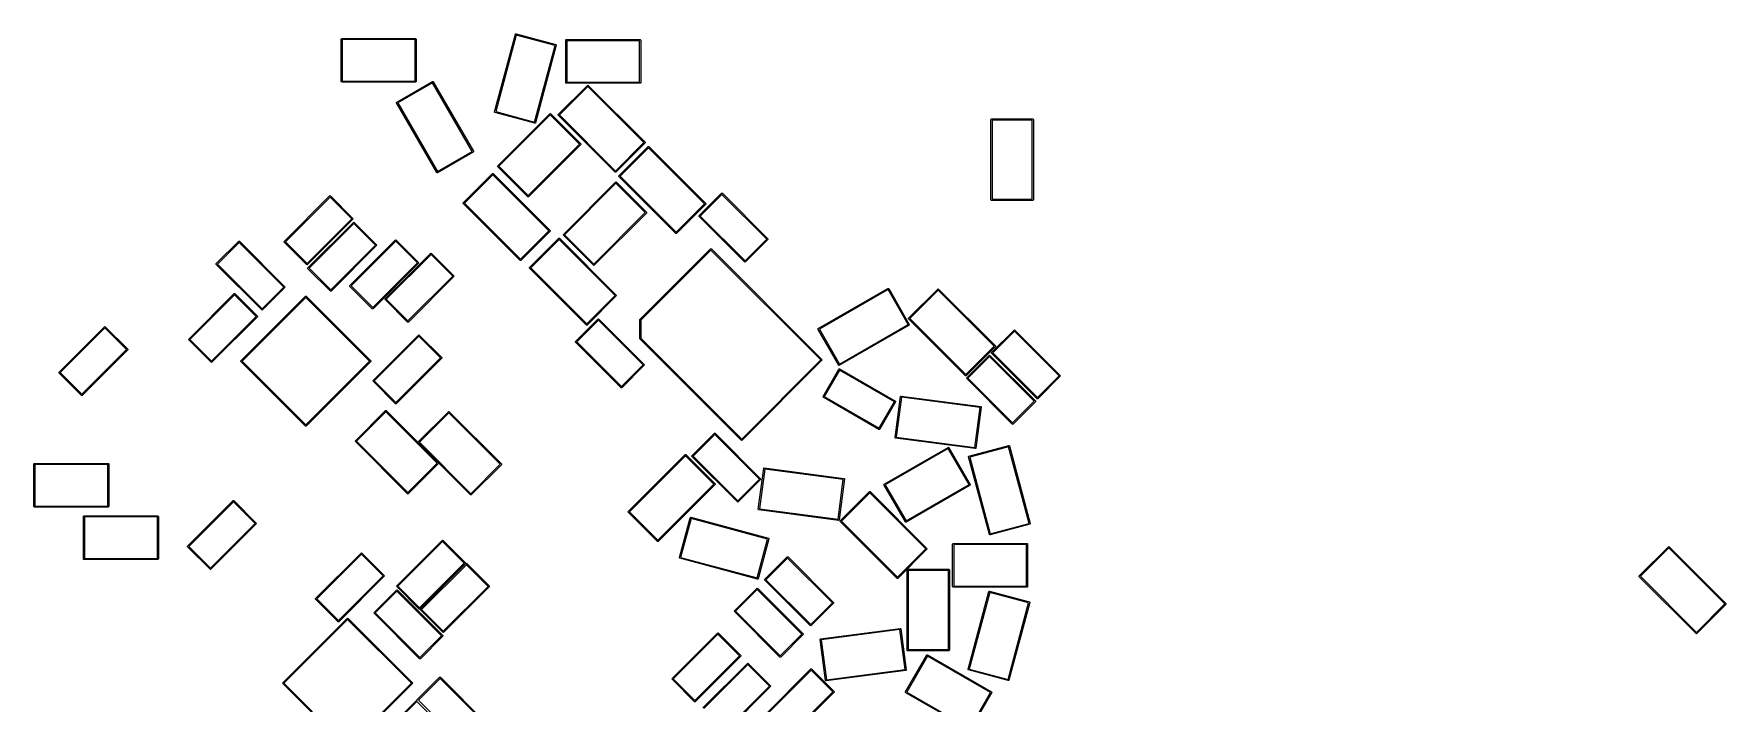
# Model space of a CAD drawing. Extents: x 4.38 to 7.63, y -5.26 to -1.83.
# Drawn here: x 4.382 to 7.449, y -3.045 to -1.832 of the extents above; entities that cross this region are included whole.
import ezdxf

# ---------------------------------------------------------------- set-up
doc = ezdxf.new("R2010")
doc.units = 0
doc.header["$MEASUREMENT"] = 0
doc.layers.add('BLACK', color=7, linetype='CONTINUOUS')

msp = doc.modelspace()

# ---------------------------------------------------------------- linework, layer by layer
at = {"layer": 'BLACK', "linetype": 'CONTINUOUS'}
for p, q in [((5.21707, -1.97342), (5.25477, -1.83271)), ((5.25642, -1.83417), (5.21923, -1.97298)), ((5.25477, -1.83271), (5.25523, -1.83211)), ((5.25523, -1.83211), (5.25598, -1.83202)), ((5.25598, -1.83202), (5.32823, -1.85138)), ((5.25598, -1.83202), (5.25598, -1.83202)), ((5.32677, -1.85302), (5.25642, -1.83417)), ((4.93909, -1.84142), (4.93937, -1.84072)), ((4.93909, -1.91858), (4.93909, -1.84142)), ((4.93937, -1.84072), (4.94007, -1.84043)), ((4.94007, -1.84043), (5.07393, -1.84043)), ((4.94106, -1.8424), (4.94106, -1.9176)), ((5.07294, -1.8424), (4.94106, -1.8424)), ((5.07294, -1.9176), (5.07294, -1.8424)), ((5.07393, -1.84043), (5.07463, -1.84072)), ((5.07463, -1.84072), (5.07491, -1.84142)), ((5.07491, -1.84142), (5.07491, -1.91858)), ((5.28958, -1.99183), (5.32677, -1.85302)), ((5.32893, -1.85258), (5.29123, -1.99329)), ((5.32823, -1.85138), (5.32823, -1.85138)), ((5.32823, -1.85138), (5.32883, -1.85184)), ((5.32883, -1.85184), (5.32893, -1.85258)), ((5.34609, -1.84342), (5.34637, -1.84272)), ((5.34609, -1.92058), (5.34609, -1.84342)), ((5.34637, -1.84272), (5.34707, -1.84243)), ((5.34707, -1.84243), (5.48093, -1.84243)), ((5.34806, -1.8444), (5.34806, -1.9196)), ((5.47994, -1.8444), (5.34806, -1.8444)), ((5.47994, -1.9196), (5.47994, -1.8444)), ((5.48093, -1.84243), (5.48163, -1.84272)), ((5.48163, -1.84272), (5.48191, -1.84342)), ((5.48191, -1.84342), (5.48191, -1.92058)), ((4.93937, -1.91928), (4.93909, -1.91858)), ((4.94007, -1.91957), (4.93937, -1.91928)), ((5.07393, -1.91957), (4.94007, -1.91957)), ((4.94106, -1.9176), (5.07294, -1.9176)), ((5.0397, -1.95577), (5.10448, -1.91837)), ((5.10461, -1.92057), (5.04154, -1.95698)), ((5.07463, -1.91928), (5.07393, -1.91957)), ((5.07491, -1.91858), (5.07463, -1.91928)), ((5.10448, -1.91837), (5.10523, -1.91827)), ((5.17646, -2.04502), (5.10461, -1.92057)), ((5.10523, -1.91827), (5.10583, -1.91873)), ((5.10583, -1.91873), (5.17866, -2.04488)), ((5.33236, -1.97825), (5.38525, -1.92536)), ((5.38595, -1.92744), (5.33444, -1.97895)), ((5.34637, -1.92128), (5.34609, -1.92058)), ((5.34707, -1.92157), (5.34637, -1.92128)), ((5.48093, -1.92157), (5.34707, -1.92157)), ((5.34806, -1.9196), (5.47994, -1.9196)), ((5.38525, -1.92536), (5.38595, -1.92507)), ((5.38595, -1.92507), (5.38664, -1.92536)), ((5.48756, -2.02905), (5.38595, -1.92744)), ((5.38664, -1.92536), (5.48964, -2.02836)), ((5.48163, -1.92128), (5.48093, -1.92157)), ((5.48191, -1.92058), (5.48163, -1.92128)), ((5.03924, -1.95637), (5.0397, -1.95577)), ((5.03934, -1.95712), (5.03924, -1.95637)), ((5.11217, -2.08327), (5.03934, -1.95712)), ((5.04154, -1.95698), (5.11339, -2.08143)), ((5.21717, -1.97416), (5.21707, -1.97342)), ((5.21777, -1.97462), (5.21717, -1.97416)), ((5.29002, -1.99398), (5.21777, -1.97462)), ((5.21923, -1.97298), (5.28958, -1.99183)), ((5.2227, -2.07135), (5.31735, -1.9767)), ((5.31804, -1.97878), (5.22478, -2.07204)), ((5.29123, -1.99329), (5.29077, -1.99389)), ((5.29123, -1.99329), (5.29123, -1.99329)), ((5.31735, -1.9767), (5.31804, -1.97641)), ((5.31804, -1.97641), (5.31874, -1.9767)), ((5.37122, -2.03196), (5.31804, -1.97878)), ((5.31874, -1.9767), (5.3733, -2.03126)), ((5.33207, -1.97895), (5.33236, -1.97825)), ((5.33236, -1.97964), (5.33207, -1.97895)), ((5.43536, -2.08264), (5.33236, -1.97964)), ((5.33444, -1.97895), (5.43605, -2.08056)), ((6.11661, -1.98717), (6.1169, -1.98647)), ((6.11661, -2.13283), (6.11661, -1.98717)), ((6.1169, -1.98647), (6.1176, -1.98618)), ((6.1176, -1.98618), (6.1924, -1.98618)), ((6.11858, -1.98815), (6.11858, -2.13185)), ((6.19142, -1.98815), (6.11858, -1.98815)), ((6.19142, -2.13185), (6.19142, -1.98815)), ((6.1924, -1.98618), (6.1931, -1.98647)), ((6.1931, -1.98647), (6.19339, -1.98717)), ((6.19339, -1.98717), (6.19339, -2.13283)), ((5.29077, -1.99389), (5.29002, -1.99398)), ((5.11339, -2.08143), (5.17646, -2.04502)), ((5.1783, -2.04623), (5.11352, -2.08363)), ((5.17858, -2.04587), (5.1783, -2.04623)), ((5.17876, -2.04563), (5.17858, -2.04587)), ((5.17866, -2.04488), (5.17876, -2.04563)), ((5.27796, -2.12522), (5.37122, -2.03196)), ((5.3733, -2.03265), (5.27865, -2.1273)), ((5.3733, -2.03126), (5.3733, -2.03126)), ((5.3733, -2.03126), (5.37359, -2.03196)), ((5.37359, -2.03196), (5.3733, -2.03265)), ((5.43605, -2.08056), (5.48756, -2.02905)), ((5.48964, -2.02975), (5.43675, -2.08264)), ((5.44236, -2.08925), (5.49525, -2.03636)), ((5.49595, -2.03844), (5.44444, -2.08995)), ((5.48964, -2.02836), (5.48993, -2.02905)), ((5.48993, -2.02905), (5.48964, -2.02975)), ((5.49525, -2.03636), (5.49595, -2.03607)), ((5.49595, -2.03607), (5.49664, -2.03636)), ((5.59756, -2.14005), (5.49595, -2.03844)), ((5.49664, -2.03636), (5.59964, -2.13936)), ((5.11277, -2.08373), (5.11217, -2.08327)), ((5.11352, -2.08363), (5.11277, -2.08373)), ((5.16036, -2.13825), (5.21325, -2.08536)), ((5.21325, -2.08536), (5.21395, -2.08507)), ((5.21395, -2.08507), (5.21464, -2.08536)), ((5.21464, -2.08536), (5.31764, -2.18836)), ((5.22241, -2.07204), (5.2227, -2.07135)), ((5.2227, -2.07274), (5.22241, -2.07204)), ((5.27726, -2.1273), (5.2227, -2.07274)), ((5.22478, -2.07204), (5.27796, -2.12522)), ((5.43605, -2.08293), (5.43536, -2.08264)), ((5.43675, -2.08264), (5.43605, -2.08293)), ((5.21395, -2.08744), (5.16244, -2.13895)), ((5.31556, -2.18905), (5.21395, -2.08744)), ((5.3417, -2.19535), (5.43635, -2.1007)), ((5.43704, -2.10278), (5.34378, -2.19604)), ((5.43635, -2.1007), (5.43704, -2.10041)), ((5.43704, -2.10041), (5.43774, -2.1007)), ((5.49022, -2.15596), (5.43704, -2.10278)), ((5.43774, -2.1007), (5.4923, -2.15526)), ((5.44207, -2.08995), (5.44236, -2.08925)), ((5.44236, -2.09064), (5.44207, -2.08995)), ((5.54536, -2.19364), (5.44236, -2.09064)), ((5.44444, -2.08995), (5.54605, -2.19156)), ((4.83578, -2.20818), (4.91818, -2.12578)), ((4.91888, -2.12787), (4.83787, -2.20888)), ((4.91818, -2.12578), (4.91888, -2.12549)), ((4.91888, -2.12549), (4.91958, -2.12578)), ((4.95813, -2.16712), (4.91888, -2.12787)), ((4.91958, -2.12578), (4.96022, -2.16642)), ((5.16007, -2.13895), (5.16036, -2.13825)), ((5.16036, -2.13964), (5.16007, -2.13895)), ((5.26336, -2.24264), (5.16036, -2.13964)), ((5.16244, -2.13895), (5.26405, -2.24056)), ((5.27746, -2.12739), (5.27726, -2.1273)), ((5.27726, -2.1273), (5.27726, -2.1273)), ((5.27796, -2.12759), (5.27746, -2.12739)), ((5.27865, -2.1273), (5.27796, -2.12759)), ((5.54605, -2.19156), (5.59756, -2.14005)), ((5.59964, -2.14075), (5.54675, -2.19364)), ((5.58778, -2.16142), (5.62842, -2.12078)), ((5.62912, -2.12287), (5.58987, -2.16212)), ((5.59964, -2.13936), (5.59993, -2.14005)), ((5.59993, -2.14005), (5.59964, -2.14075)), ((5.62842, -2.12078), (5.62912, -2.12049)), ((5.62912, -2.12049), (5.62982, -2.12078)), ((5.71013, -2.20388), (5.62912, -2.12287)), ((5.62982, -2.12078), (5.71222, -2.20318)), ((6.1169, -2.13353), (6.11661, -2.13283)), ((6.1176, -2.13382), (6.1169, -2.13353)), ((6.1924, -2.13382), (6.1176, -2.13382)), ((6.11858, -2.13185), (6.19142, -2.13185)), ((6.1931, -2.13353), (6.1924, -2.13382)), ((6.19339, -2.13283), (6.1931, -2.13353)), ((4.87712, -2.24813), (4.95813, -2.16712)), ((4.96022, -2.16782), (4.87782, -2.25022)), ((4.87878, -2.25618), (4.96118, -2.17378)), ((4.96188, -2.17587), (4.88087, -2.25688)), ((4.96022, -2.16642), (4.96051, -2.16712)), ((4.96051, -2.16712), (4.96022, -2.16782)), ((4.96118, -2.17378), (4.96188, -2.17349)), ((4.96188, -2.17349), (4.96258, -2.17378)), ((5.00113, -2.21512), (4.96188, -2.17587)), ((4.96258, -2.17378), (5.00322, -2.21442)), ((5.39696, -2.24922), (5.49022, -2.15596)), ((5.4923, -2.15665), (5.39765, -2.2513)), ((5.4923, -2.15526), (5.4923, -2.15526)), ((5.4923, -2.15526), (5.49259, -2.15596)), ((5.49259, -2.15596), (5.4923, -2.15665)), ((5.58749, -2.16212), (5.58778, -2.16142)), ((5.58778, -2.16282), (5.58749, -2.16212)), ((5.67018, -2.24522), (5.58778, -2.16282)), ((5.58987, -2.16212), (5.67088, -2.24313)), ((4.71278, -2.24842), (4.75342, -2.20778)), ((4.75342, -2.20778), (4.75412, -2.20749)), ((4.75412, -2.20749), (4.75482, -2.20778)), ((4.75482, -2.20778), (4.83722, -2.29018)), ((4.95478, -2.28818), (5.03718, -2.20578)), ((5.03788, -2.20787), (4.95687, -2.28888)), ((5.03718, -2.20578), (5.03788, -2.20549)), ((5.03788, -2.20549), (5.03858, -2.20578)), ((5.07713, -2.24712), (5.03788, -2.20787)), ((5.03858, -2.20578), (5.07922, -2.24642)), ((5.26405, -2.24056), (5.31556, -2.18905)), ((5.31764, -2.18975), (5.26475, -2.24264)), ((5.28036, -2.25525), (5.33325, -2.20236)), ((5.33395, -2.20444), (5.28244, -2.25595)), ((5.31764, -2.18836), (5.31793, -2.18905)), ((5.31793, -2.18905), (5.31764, -2.18975)), ((5.33325, -2.20236), (5.33395, -2.20207)), ((5.33395, -2.20207), (5.33464, -2.20236)), ((5.43556, -2.30605), (5.33395, -2.20444)), ((5.33464, -2.20236), (5.43764, -2.30536)), ((5.34141, -2.19604), (5.3417, -2.19535)), ((5.3417, -2.19674), (5.34141, -2.19604)), ((5.39626, -2.2513), (5.3417, -2.19674)), ((5.34378, -2.19604), (5.39696, -2.24922)), ((5.54605, -2.19393), (5.54536, -2.19364)), ((5.54675, -2.19364), (5.54605, -2.19393)), ((5.67088, -2.24313), (5.71013, -2.20388)), ((5.71222, -2.20458), (5.67158, -2.24522)), ((5.71222, -2.20318), (5.71251, -2.20388)), ((5.71251, -2.20388), (5.71222, -2.20458)), ((4.75412, -2.20987), (4.71487, -2.24912)), ((4.83513, -2.29088), (4.75412, -2.20987)), ((4.83549, -2.20888), (4.83578, -2.20818)), ((4.83578, -2.20958), (4.83549, -2.20888)), ((4.87642, -2.25022), (4.83578, -2.20958)), ((4.83787, -2.20888), (4.87712, -2.24813)), ((4.92012, -2.29613), (5.00113, -2.21512)), ((5.00322, -2.21582), (4.92082, -2.29822)), ((5.00322, -2.21442), (5.00351, -2.21512)), ((5.00351, -2.21512), (5.00322, -2.21582)), ((5.01878, -2.31218), (5.10118, -2.22978)), ((5.10188, -2.23187), (5.02087, -2.31288)), ((5.10118, -2.22978), (5.10188, -2.22949)), ((5.10188, -2.22949), (5.10258, -2.22978)), ((5.14113, -2.27112), (5.10188, -2.23187)), ((5.10258, -2.22978), (5.14322, -2.27042)), ((5.48041, -2.34976), (5.60847, -2.2217)), ((5.60916, -2.22379), (5.48209, -2.35087)), ((5.60847, -2.2217), (5.60867, -2.22162)), ((5.60847, -2.2217), (5.60847, -2.2217)), ((5.60867, -2.22162), (5.60916, -2.22141)), ((5.60916, -2.22141), (5.60986, -2.2217)), ((5.80821, -2.42284), (5.60916, -2.22379)), ((5.60986, -2.2217), (5.8103, -2.42214)), ((4.71249, -2.24912), (4.71278, -2.24842)), ((4.71278, -2.24982), (4.71249, -2.24912)), ((4.79518, -2.33222), (4.71278, -2.24982)), ((4.71487, -2.24912), (4.79588, -2.33013)), ((4.87712, -2.25051), (4.87642, -2.25022)), ((4.87782, -2.25022), (4.87712, -2.25051)), ((4.87849, -2.25688), (4.87878, -2.25618)), ((4.87878, -2.25758), (4.87849, -2.25688)), ((4.91942, -2.29822), (4.87878, -2.25758)), ((4.88087, -2.25688), (4.92012, -2.29613)), ((4.99612, -2.32813), (5.07713, -2.24712)), ((5.07922, -2.24782), (4.99682, -2.33022)), ((5.07922, -2.24642), (5.07951, -2.24712)), ((5.07951, -2.24712), (5.07922, -2.24782)), ((5.26405, -2.24293), (5.26336, -2.24264)), ((5.26475, -2.24264), (5.26405, -2.24293)), ((5.28007, -2.25595), (5.28036, -2.25525)), ((5.28036, -2.25664), (5.28007, -2.25595)), ((5.38336, -2.35964), (5.28036, -2.25664)), ((5.28244, -2.25595), (5.38405, -2.35756)), ((5.39646, -2.25139), (5.39626, -2.2513)), ((5.39626, -2.2513), (5.39626, -2.2513)), ((5.39696, -2.25159), (5.39646, -2.25139)), ((5.39765, -2.2513), (5.39696, -2.25159)), ((5.67088, -2.24551), (5.67018, -2.24522)), ((5.67158, -2.24522), (5.67088, -2.24551)), ((4.79588, -2.33013), (4.83513, -2.29088)), ((4.83722, -2.29158), (4.79658, -2.33222)), ((4.83722, -2.29018), (4.83751, -2.29088)), ((4.83751, -2.29088), (4.83722, -2.29158)), ((4.92012, -2.29851), (4.91942, -2.29822)), ((4.92082, -2.29822), (4.92012, -2.29851)), ((4.95449, -2.28888), (4.95478, -2.28818)), ((4.95478, -2.28958), (4.95449, -2.28888)), ((4.99542, -2.33022), (4.95478, -2.28958)), ((4.95687, -2.28888), (4.99612, -2.32813)), ((5.06012, -2.35213), (5.14113, -2.27112)), ((5.14322, -2.27182), (5.06082, -2.35422)), ((5.14322, -2.27042), (5.14351, -2.27112)), ((5.14351, -2.27112), (5.14322, -2.27182)), ((5.80373, -2.36617), (5.92988, -2.29334)), ((5.93002, -2.29554), (5.80557, -2.36739)), ((5.92988, -2.29334), (5.93063, -2.29324)), ((5.96643, -2.35861), (5.93002, -2.29554)), ((5.93063, -2.29324), (5.93123, -2.2937)), ((5.93123, -2.2937), (5.96863, -2.35848)), ((5.96736, -2.34725), (6.02025, -2.29436)), ((6.02095, -2.29644), (5.96944, -2.34795)), ((6.02025, -2.29436), (6.02095, -2.29407)), ((6.02095, -2.29407), (6.02164, -2.29436)), ((6.12256, -2.39805), (6.02095, -2.29644)), ((6.02164, -2.29436), (6.12464, -2.39736)), ((4.66278, -2.38518), (4.74518, -2.30278)), ((4.74588, -2.30487), (4.66487, -2.38588)), ((4.74518, -2.30278), (4.74588, -2.30249)), ((4.74588, -2.30249), (4.74658, -2.30278)), ((4.78513, -2.34412), (4.74588, -2.30487)), ((4.74658, -2.30278), (4.78722, -2.34342)), ((4.75738, -2.4243), (4.8743, -2.30738)), ((4.875, -2.30947), (4.75947, -2.425)), ((4.8743, -2.30738), (4.875, -2.30709)), ((4.8743, -2.30738), (4.8743, -2.30738)), ((4.875, -2.30709), (4.8757, -2.30738)), ((4.99053, -2.425), (4.875, -2.30947)), ((4.8757, -2.30738), (4.99262, -2.4243)), ((4.99612, -2.33051), (4.99542, -2.33022)), ((4.99682, -2.33022), (4.99612, -2.33051)), ((5.01849, -2.31288), (5.01878, -2.31218)), ((5.01878, -2.31358), (5.01849, -2.31288)), ((5.05942, -2.35422), (5.01878, -2.31358)), ((5.02087, -2.31288), (5.06012, -2.35213)), ((5.38405, -2.35756), (5.43556, -2.30605)), ((5.43764, -2.30675), (5.38475, -2.35964)), ((5.43764, -2.30536), (5.43793, -2.30605)), ((5.43793, -2.30605), (5.43764, -2.30675)), ((4.70412, -2.42513), (4.78513, -2.34412)), ((4.78722, -2.34482), (4.70482, -2.42722)), ((4.78722, -2.34342), (4.78751, -2.34412)), ((4.78751, -2.34412), (4.78722, -2.34482)), ((4.79588, -2.33251), (4.79518, -2.33222)), ((4.79658, -2.33222), (4.79588, -2.33251)), ((5.06012, -2.35451), (5.05942, -2.35422)), ((5.06082, -2.35422), (5.06012, -2.35451)), ((5.36378, -2.38942), (5.40442, -2.34878)), ((5.40512, -2.35087), (5.36587, -2.39012)), ((5.38405, -2.35993), (5.38336, -2.35964)), ((5.38475, -2.35964), (5.38405, -2.35993)), ((5.40442, -2.34878), (5.40512, -2.34849)), ((5.40512, -2.34849), (5.40582, -2.34878)), ((5.48613, -2.43188), (5.40512, -2.35087)), ((5.40582, -2.34878), (5.48822, -2.43118)), ((5.48012, -2.35046), (5.48041, -2.34976)), ((5.48012, -2.38386), (5.48012, -2.35046)), ((5.48209, -2.35087), (5.48209, -2.38346)), ((5.84198, -2.43046), (5.96643, -2.35861)), ((5.96827, -2.35983), (5.84212, -2.43266)), ((5.96707, -2.34795), (5.96736, -2.34725)), ((5.96736, -2.34864), (5.96707, -2.34795)), ((6.07036, -2.45164), (5.96736, -2.34864)), ((5.96873, -2.35923), (5.96827, -2.35983)), ((5.96863, -2.35848), (5.96873, -2.35923)), ((5.96944, -2.34795), (6.07105, -2.44956)), ((4.42778, -2.44518), (4.51018, -2.36278)), ((4.51088, -2.36487), (4.42987, -2.44588)), ((4.51018, -2.36278), (4.51088, -2.36249)), ((4.51088, -2.36249), (4.51158, -2.36278)), ((4.55013, -2.40412), (4.51088, -2.36487)), ((4.51158, -2.36278), (4.55222, -2.40342)), ((4.66249, -2.38588), (4.66278, -2.38518)), ((4.66278, -2.38658), (4.66249, -2.38588)), ((4.70342, -2.42722), (4.66278, -2.38658)), ((4.66487, -2.38588), (4.70412, -2.42513)), ((4.99678, -2.46018), (5.07918, -2.37778)), ((5.07988, -2.37987), (4.99887, -2.46088)), ((5.07918, -2.37778), (5.07988, -2.37749)), ((5.07988, -2.37749), (5.08058, -2.37778)), ((5.11913, -2.41912), (5.07988, -2.37987)), ((5.08058, -2.37778), (5.12122, -2.41842)), ((5.36349, -2.39012), (5.36378, -2.38942)), ((5.36378, -2.39082), (5.36349, -2.39012)), ((5.44618, -2.47322), (5.36378, -2.39082)), ((5.36587, -2.39012), (5.44688, -2.47113)), ((5.48041, -2.38456), (5.48012, -2.38386)), ((5.66414, -2.5683), (5.48041, -2.38456)), ((5.48209, -2.38346), (5.66484, -2.56621)), ((5.80327, -2.36677), (5.80373, -2.36617)), ((5.80337, -2.36752), (5.80327, -2.36677)), ((5.84077, -2.4323), (5.80337, -2.36752)), ((5.80557, -2.36739), (5.84198, -2.43046)), ((6.11778, -2.40942), (6.15842, -2.36878)), ((6.15912, -2.37087), (6.11987, -2.41012)), ((6.15842, -2.36878), (6.15912, -2.36849)), ((6.15912, -2.36849), (6.15982, -2.36878)), ((6.24013, -2.45188), (6.15912, -2.37087)), ((6.15982, -2.36878), (6.24222, -2.45118)), ((4.46912, -2.48513), (4.55013, -2.40412)), ((4.55222, -2.40482), (4.46982, -2.48722)), ((4.55222, -2.40342), (4.55251, -2.40412)), ((4.55251, -2.40412), (4.55222, -2.40482)), ((5.03812, -2.50013), (5.11913, -2.41912)), ((5.12122, -2.41982), (5.03882, -2.50222)), ((5.12122, -2.41842), (5.12151, -2.41912)), ((5.12151, -2.41912), (5.12122, -2.41982)), ((5.8103, -2.42214), (5.8103, -2.42214)), ((5.8103, -2.42214), (5.81059, -2.42284)), ((6.07105, -2.44956), (6.12256, -2.39805)), ((6.12464, -2.39875), (6.07175, -2.45164)), ((6.07278, -2.45542), (6.11342, -2.41478)), ((6.11412, -2.41687), (6.07487, -2.45612)), ((6.11342, -2.41478), (6.11412, -2.41449)), ((6.11412, -2.41449), (6.11482, -2.41478)), ((6.19513, -2.49788), (6.11412, -2.41687)), ((6.11482, -2.41478), (6.19722, -2.49718)), ((6.11749, -2.41012), (6.11778, -2.40942)), ((6.11778, -2.41082), (6.11749, -2.41012)), ((6.20018, -2.49322), (6.11778, -2.41082)), ((6.11987, -2.41012), (6.20088, -2.49113)), ((6.12464, -2.39736), (6.12493, -2.39805)), ((6.12493, -2.39805), (6.12464, -2.39875)), ((4.42749, -2.44588), (4.42778, -2.44518)), ((4.42778, -2.44658), (4.42749, -2.44588)), ((4.46842, -2.48722), (4.42778, -2.44658)), ((4.42987, -2.44588), (4.46912, -2.48513)), ((4.70412, -2.42751), (4.70342, -2.42722)), ((4.70482, -2.42722), (4.70412, -2.42751)), ((4.75709, -2.425), (4.75738, -2.4243)), ((4.75738, -2.4257), (4.75709, -2.425)), ((4.8743, -2.54262), (4.75738, -2.4257)), ((4.75947, -2.425), (4.875, -2.54053)), ((4.875, -2.54053), (4.99053, -2.425)), ((4.99262, -2.4257), (4.8757, -2.54262)), ((4.99262, -2.4243), (4.99262, -2.4243)), ((4.99262, -2.4243), (4.99262, -2.4243)), ((4.99262, -2.4243), (4.99291, -2.425)), ((4.99291, -2.425), (4.99262, -2.4257)), ((5.44688, -2.47113), (5.48613, -2.43188)), ((5.48822, -2.43258), (5.44758, -2.47322)), ((5.48822, -2.43118), (5.48851, -2.43188)), ((5.48833, -2.4323), (5.48822, -2.43258)), ((5.48851, -2.43188), (5.48833, -2.4323)), ((5.66484, -2.56621), (5.80821, -2.42284)), ((5.8103, -2.42353), (5.66553, -2.5683)), ((5.81059, -2.42284), (5.8103, -2.42353)), ((5.81232, -2.48926), (5.84106, -2.43948)), ((5.84227, -2.44132), (5.81451, -2.4894)), ((5.84137, -2.43276), (5.84077, -2.4323)), ((5.84106, -2.43948), (5.84165, -2.43903)), ((5.84212, -2.43266), (5.84137, -2.43276)), ((5.84137, -2.43276), (5.84137, -2.43276)), ((5.84165, -2.43903), (5.84165, -2.43903)), ((5.84165, -2.43903), (5.8424, -2.43912)), ((5.94149, -2.4986), (5.84227, -2.44132)), ((5.8424, -2.43912), (5.94332, -2.49739)), ((6.07105, -2.45193), (6.07036, -2.45164)), ((6.07175, -2.45164), (6.07105, -2.45193)), ((6.20088, -2.49113), (6.24013, -2.45188)), ((6.24222, -2.45258), (6.20158, -2.49322)), ((6.24222, -2.45118), (6.24251, -2.45188)), ((6.24249, -2.45193), (6.24222, -2.45258)), ((6.24251, -2.45188), (6.24249, -2.45193)), ((4.99649, -2.46088), (4.99678, -2.46018)), ((4.99678, -2.46158), (4.99649, -2.46088)), ((5.03742, -2.50222), (4.99678, -2.46158)), ((4.99887, -2.46088), (5.03812, -2.50013)), ((5.44688, -2.47351), (5.44618, -2.47322)), ((5.44758, -2.47322), (5.44688, -2.47351)), ((6.07249, -2.45612), (6.07278, -2.45542)), ((6.07278, -2.45682), (6.07249, -2.45612)), ((6.15518, -2.53922), (6.07278, -2.45682)), ((6.07487, -2.45612), (6.15588, -2.53713)), ((4.46912, -2.48751), (4.46842, -2.48722)), ((4.46982, -2.48722), (4.46912, -2.48751)), ((4.9647, -2.56926), (5.01926, -2.5147)), ((5.01926, -2.5147), (5.01946, -2.51461)), ((5.01926, -2.5147), (5.01926, -2.5147)), ((5.01946, -2.51461), (5.01996, -2.51441)), ((5.01996, -2.51441), (5.02065, -2.5147)), ((5.02065, -2.5147), (5.1153, -2.60935)), ((5.03812, -2.50251), (5.03742, -2.50222)), ((5.03882, -2.50222), (5.03812, -2.50251)), ((5.81222, -2.49001), (5.81232, -2.48926)), ((5.81268, -2.49061), (5.81222, -2.49001)), ((5.9136, -2.54888), (5.81268, -2.49061)), ((5.81451, -2.4894), (5.91373, -2.54668)), ((5.91373, -2.54668), (5.94149, -2.4986)), ((5.94368, -2.49874), (5.91494, -2.54852)), ((5.94293, -2.56345), (5.95269, -2.48928)), ((5.94332, -2.49739), (5.94332, -2.49739)), ((5.94332, -2.49739), (5.94378, -2.49799)), ((5.94378, -2.49799), (5.94368, -2.49874)), ((5.95452, -2.49052), (5.94501, -2.56273)), ((5.95269, -2.48928), (5.95307, -2.48863)), ((5.95307, -2.48863), (5.9538, -2.48844)), ((5.9538, -2.48844), (6.09822, -2.50745)), ((6.09699, -2.50927), (5.95452, -2.49052)), ((6.08748, -2.58148), (6.09699, -2.50927)), ((6.09907, -2.50855), (6.08931, -2.58272)), ((6.09822, -2.50745), (6.09887, -2.50783)), ((6.09887, -2.50783), (6.09907, -2.50855)), ((6.15588, -2.53713), (6.19513, -2.49788)), ((6.19722, -2.49858), (6.15658, -2.53922)), ((6.19722, -2.49718), (6.19751, -2.49788)), ((6.19751, -2.49788), (6.19722, -2.49858)), ((6.20088, -2.49351), (6.20018, -2.49322)), ((6.20158, -2.49322), (6.20088, -2.49351)), ((4.875, -2.54291), (4.8743, -2.54262)), ((4.8743, -2.54262), (4.8743, -2.54262)), ((4.8757, -2.54262), (4.875, -2.54291)), ((5.01996, -2.51678), (4.96678, -2.56996)), ((5.11322, -2.61004), (5.01996, -2.51678)), ((5.0787, -2.57126), (5.13326, -2.5167)), ((5.13396, -2.51878), (5.08078, -2.57196)), ((5.13326, -2.5167), (5.13346, -2.51661)), ((5.13326, -2.5167), (5.13326, -2.5167)), ((5.13346, -2.51661), (5.13396, -2.51641)), ((5.13396, -2.51641), (5.13465, -2.5167)), ((5.22722, -2.61204), (5.13396, -2.51878)), ((5.13465, -2.5167), (5.2293, -2.61135)), ((6.15588, -2.53951), (6.15518, -2.53922)), ((6.15658, -2.53922), (6.15588, -2.53951)), ((4.96441, -2.56996), (4.9647, -2.56926)), ((4.9647, -2.57065), (4.96441, -2.56996)), ((5.05935, -2.6653), (4.9647, -2.57065)), ((4.96678, -2.56996), (5.06004, -2.66322)), ((5.07841, -2.57196), (5.0787, -2.57126)), ((5.0787, -2.57265), (5.07841, -2.57196)), ((5.17335, -2.6673), (5.0787, -2.57265)), ((5.08078, -2.57196), (5.17404, -2.66522)), ((5.57478, -2.59642), (5.61542, -2.55578)), ((5.61612, -2.55787), (5.57687, -2.59712)), ((5.61542, -2.55578), (5.61612, -2.55549)), ((5.61612, -2.55549), (5.61682, -2.55578)), ((5.69713, -2.63888), (5.61612, -2.55787)), ((5.61682, -2.55578), (5.69922, -2.63818)), ((5.66484, -2.56859), (5.66414, -2.5683)), ((5.66414, -2.5683), (5.66414, -2.5683)), ((5.66553, -2.5683), (5.66484, -2.56859)), ((5.91435, -2.54897), (5.9136, -2.54888)), ((5.91494, -2.54852), (5.91435, -2.54897)), ((5.94313, -2.56417), (5.94293, -2.56345)), ((5.94378, -2.56455), (5.94313, -2.56417)), ((6.0882, -2.58356), (5.94378, -2.56455)), ((5.94501, -2.56273), (6.08748, -2.58148)), ((5.45936, -2.69736), (5.56236, -2.59436)), ((5.56305, -2.59644), (5.46144, -2.69805)), ((5.56236, -2.59436), (5.56305, -2.59407)), ((5.56305, -2.59407), (5.56375, -2.59436)), ((5.61456, -2.64795), (5.56305, -2.59644)), ((5.56375, -2.59436), (5.61664, -2.64725)), ((5.57449, -2.59712), (5.57478, -2.59642)), ((5.57478, -2.59782), (5.57449, -2.59712)), ((5.65718, -2.68022), (5.57478, -2.59782)), ((5.57687, -2.59712), (5.65788, -2.67813)), ((5.92325, -2.6482), (6.03918, -2.58127)), ((6.03931, -2.58347), (5.92509, -2.64941)), ((6.03918, -2.58127), (6.03993, -2.58117)), ((6.07691, -2.64859), (6.03931, -2.58347)), ((6.03993, -2.58117), (6.04052, -2.58163)), ((6.04052, -2.58163), (6.07911, -2.64846)), ((6.07607, -2.59858), (6.07617, -2.59784)), ((6.11377, -2.73929), (6.07607, -2.59858)), ((6.07617, -2.59784), (6.07677, -2.59738)), ((6.07677, -2.59738), (6.14902, -2.57802)), ((6.14858, -2.58017), (6.07823, -2.59902)), ((6.07823, -2.59902), (6.11542, -2.73783)), ((6.08893, -2.58337), (6.0882, -2.58356)), ((6.08931, -2.58272), (6.08893, -2.58337)), ((6.18577, -2.71898), (6.14858, -2.58017)), ((6.14902, -2.57802), (6.14977, -2.57811)), ((6.14977, -2.57811), (6.15023, -2.57871)), ((6.15023, -2.57871), (6.15023, -2.57871)), ((6.15023, -2.57871), (6.18793, -2.71942)), ((4.38209, -2.61142), (4.38237, -2.61072)), ((4.38209, -2.68858), (4.38209, -2.61142)), ((4.38237, -2.61072), (4.38307, -2.61043)), ((4.38307, -2.61043), (4.51693, -2.61043)), ((4.38406, -2.6124), (4.38406, -2.6876)), ((4.51594, -2.6124), (4.38406, -2.6124)), ((4.51594, -2.6876), (4.51594, -2.6124)), ((4.51693, -2.61043), (4.51763, -2.61072)), ((4.51763, -2.61072), (4.51791, -2.61142)), ((4.51791, -2.61142), (4.51791, -2.68858)), ((5.06004, -2.66322), (5.11322, -2.61004)), ((5.1153, -2.61074), (5.06074, -2.6653)), ((5.1153, -2.60935), (5.11559, -2.61004)), ((5.11559, -2.61004), (5.1153, -2.61074)), ((5.1153, -2.61074), (5.1153, -2.61074)), ((5.17404, -2.66522), (5.22722, -2.61204)), ((5.2293, -2.61274), (5.17474, -2.6673)), ((5.2293, -2.61135), (5.22959, -2.61204)), ((5.22959, -2.61204), (5.2293, -2.61274)), ((5.2293, -2.61274), (5.2293, -2.61274)), ((5.69493, -2.69345), (5.70469, -2.61928)), ((5.70652, -2.62052), (5.69701, -2.69273)), ((5.70469, -2.61928), (5.70507, -2.61863)), ((5.70507, -2.61863), (5.7058, -2.61844)), ((5.7058, -2.61844), (5.85022, -2.63745)), ((5.84899, -2.63927), (5.70652, -2.62052)), ((5.85022, -2.63745), (5.85087, -2.63783)), ((5.06004, -2.66559), (5.05935, -2.6653)), ((5.06074, -2.6653), (5.06004, -2.66559)), ((5.17404, -2.66759), (5.17335, -2.6673)), ((5.17474, -2.6673), (5.17404, -2.66759)), ((5.51295, -2.74956), (5.61456, -2.64795)), ((5.61664, -2.64864), (5.51364, -2.75164)), ((5.61664, -2.64725), (5.61693, -2.64795)), ((5.61693, -2.64795), (5.61664, -2.64864)), ((5.65788, -2.67813), (5.69713, -2.63888)), ((5.69922, -2.63958), (5.65858, -2.68022)), ((5.69922, -2.63818), (5.69951, -2.63888)), ((5.69929, -2.6394), (5.69922, -2.63958)), ((5.69951, -2.63888), (5.69929, -2.6394)), ((5.83948, -2.71148), (5.84899, -2.63927)), ((5.85107, -2.63855), (5.84131, -2.71272)), ((5.84336, -2.71425), (5.89625, -2.66136)), ((5.89695, -2.66344), (5.84544, -2.71495)), ((5.85087, -2.63783), (5.85107, -2.63855)), ((5.89625, -2.66136), (5.89695, -2.66107)), ((5.89695, -2.66107), (5.89764, -2.66136)), ((5.99856, -2.76505), (5.89695, -2.66344)), ((5.89764, -2.66136), (6.00064, -2.76436)), ((5.9228, -2.6488), (5.92325, -2.6482)), ((5.92289, -2.64954), (5.9228, -2.6488)), ((5.96148, -2.71637), (5.92289, -2.64954)), ((5.92509, -2.64941), (5.96269, -2.71453)), ((5.96269, -2.71453), (6.07691, -2.64859)), ((6.07875, -2.6498), (5.96282, -2.71673)), ((6.0792, -2.6492), (6.07875, -2.6498)), ((6.07911, -2.64846), (6.0792, -2.6492)), ((4.38237, -2.68928), (4.38209, -2.68858)), ((4.38307, -2.68957), (4.38237, -2.68928)), ((4.51693, -2.68957), (4.38307, -2.68957)), ((4.38406, -2.6876), (4.51594, -2.6876)), ((4.51763, -2.68928), (4.51693, -2.68957)), ((4.51791, -2.68858), (4.51763, -2.68928)), ((4.66078, -2.76018), (4.74318, -2.67778)), ((4.74388, -2.67987), (4.66287, -2.76088)), ((4.74318, -2.67778), (4.74388, -2.67749)), ((4.74388, -2.67749), (4.74458, -2.67778)), ((4.78313, -2.71912), (4.74388, -2.67987)), ((4.74458, -2.67778), (4.78522, -2.71842)), ((5.45907, -2.69805), (5.45936, -2.69736)), ((5.45936, -2.69875), (5.45907, -2.69805)), ((5.51225, -2.75164), (5.45936, -2.69875)), ((5.46144, -2.69805), (5.51295, -2.74956)), ((5.65788, -2.68051), (5.65718, -2.68022)), ((5.65858, -2.68022), (5.65788, -2.68051)), ((5.69513, -2.69417), (5.69493, -2.69345)), ((5.69578, -2.69455), (5.69513, -2.69417)), ((5.8402, -2.71356), (5.69578, -2.69455)), ((5.69701, -2.69273), (5.83948, -2.71148)), ((4.47209, -2.70642), (4.47237, -2.70572)), ((4.47209, -2.78358), (4.47209, -2.70642)), ((4.47237, -2.70572), (4.47307, -2.70543)), ((4.47307, -2.70543), (4.60693, -2.70543)), ((4.47406, -2.7074), (4.47406, -2.7826)), ((4.60594, -2.7074), (4.47406, -2.7074)), ((4.60594, -2.7826), (4.60594, -2.7074)), ((4.60693, -2.70543), (4.60763, -2.70572)), ((4.60763, -2.70572), (4.60791, -2.70642)), ((4.60791, -2.70642), (4.60791, -2.78358)), ((4.70212, -2.80013), (4.78313, -2.71912)), ((4.78522, -2.71982), (4.70282, -2.80222)), ((4.78522, -2.71842), (4.78551, -2.71912)), ((4.78551, -2.71912), (4.78522, -2.71982)), ((5.55202, -2.78102), (5.57138, -2.70877)), ((5.57302, -2.71023), (5.55417, -2.78058)), ((5.57138, -2.70877), (5.57184, -2.70817)), ((5.57184, -2.70817), (5.57258, -2.70807)), ((5.57258, -2.70807), (5.57258, -2.70807)), ((5.57258, -2.70807), (5.71329, -2.74577)), ((5.71183, -2.74742), (5.57302, -2.71023)), ((5.84093, -2.71337), (5.8402, -2.71356)), ((5.84131, -2.71272), (5.84093, -2.71337)), ((5.84307, -2.71495), (5.84336, -2.71425)), ((5.84336, -2.71564), (5.84307, -2.71495)), ((5.94636, -2.81864), (5.84336, -2.71564)), ((5.84544, -2.71495), (5.94705, -2.81656)), ((5.96207, -2.71683), (5.96148, -2.71637)), ((5.96282, -2.71673), (5.96207, -2.71683)), ((6.18723, -2.72062), (6.11498, -2.73998)), ((6.11542, -2.73783), (6.18577, -2.71898)), ((6.18783, -2.72016), (6.18723, -2.72062)), ((6.18723, -2.72062), (6.18723, -2.72062)), ((6.18793, -2.71942), (6.18783, -2.72016)), ((5.03978, -2.83218), (5.12218, -2.74978)), ((5.12288, -2.75187), (5.04187, -2.83288)), ((5.12218, -2.74978), (5.12288, -2.74949)), ((5.12288, -2.74949), (5.12358, -2.74978)), ((5.16213, -2.79112), (5.12288, -2.75187)), ((5.12358, -2.74978), (5.16422, -2.79042)), ((5.51295, -2.75193), (5.51225, -2.75164)), ((5.51364, -2.75164), (5.51295, -2.75193)), ((5.69298, -2.81777), (5.71183, -2.74742)), ((5.71398, -2.74698), (5.69462, -2.81923)), ((5.71329, -2.74577), (5.71389, -2.74623)), ((5.71389, -2.74623), (5.71398, -2.74698)), ((5.71398, -2.74698), (5.71398, -2.74698)), ((6.04709, -2.75642), (6.04737, -2.75572)), ((6.04709, -2.83358), (6.04709, -2.75642)), ((6.04737, -2.75572), (6.04807, -2.75543)), ((6.04807, -2.75543), (6.18193, -2.75543)), ((6.04906, -2.7574), (6.04906, -2.8326)), ((6.18094, -2.7574), (6.04906, -2.7574)), ((6.11423, -2.73989), (6.11377, -2.73929)), ((6.11498, -2.73998), (6.11423, -2.73989)), ((6.11498, -2.73998), (6.11498, -2.73998)), ((6.18094, -2.8326), (6.18094, -2.7574)), ((6.18193, -2.75543), (6.18263, -2.75572)), ((6.18263, -2.75572), (6.18291, -2.75642)), ((6.18291, -2.75642), (6.18291, -2.83358)), ((4.47237, -2.78428), (4.47209, -2.78358)), ((4.47307, -2.78457), (4.47237, -2.78428)), ((4.60693, -2.78457), (4.47307, -2.78457)), ((4.47406, -2.7826), (4.60594, -2.7826)), ((4.60763, -2.78428), (4.60693, -2.78457)), ((4.60791, -2.78358), (4.60763, -2.78428)), ((4.66049, -2.76088), (4.66078, -2.76018)), ((4.66078, -2.76158), (4.66049, -2.76088)), ((4.70142, -2.80222), (4.66078, -2.76158)), ((4.66287, -2.76088), (4.70212, -2.80013)), ((4.89278, -2.85518), (4.97518, -2.77278)), ((4.97588, -2.77487), (4.89487, -2.85588)), ((4.97518, -2.77278), (4.97588, -2.77249)), ((4.97588, -2.77249), (4.97658, -2.77278)), ((5.01513, -2.81412), (4.97588, -2.77487)), ((4.97658, -2.77278), (5.01722, -2.81342)), ((5.16422, -2.79042), (5.16451, -2.79112)), ((5.55211, -2.78177), (5.55202, -2.78102)), ((5.55271, -2.78223), (5.55211, -2.78177)), ((5.69342, -2.81993), (5.55271, -2.78223)), ((5.55417, -2.78058), (5.69298, -2.81777)), ((5.70678, -2.82042), (5.74742, -2.77978)), ((5.74812, -2.78187), (5.70887, -2.82112)), ((5.74742, -2.77978), (5.74812, -2.77949)), ((5.74812, -2.77949), (5.74882, -2.77978)), ((5.82913, -2.86288), (5.74812, -2.78187)), ((5.74882, -2.77978), (5.83122, -2.86218)), ((5.94705, -2.81656), (5.99856, -2.76505)), ((6.00064, -2.76575), (5.94775, -2.81864)), ((6.00064, -2.76436), (6.00093, -2.76505)), ((6.00093, -2.76505), (6.00064, -2.76575)), ((7.29136, -2.81425), (7.34425, -2.76136)), ((7.34495, -2.76344), (7.29344, -2.81495)), ((7.34425, -2.76136), (7.34495, -2.76107)), ((7.34495, -2.76107), (7.34564, -2.76136)), ((7.44656, -2.86505), (7.34495, -2.76344)), ((7.34564, -2.76136), (7.44864, -2.86436)), ((4.70212, -2.80251), (4.70142, -2.80222)), ((4.70282, -2.80222), (4.70212, -2.80251)), ((4.93412, -2.89513), (5.01513, -2.81412)), ((5.01722, -2.81482), (4.93482, -2.89722)), ((5.01722, -2.81342), (5.01751, -2.81412)), ((5.01751, -2.81412), (5.01722, -2.81482)), ((5.08112, -2.87213), (5.16213, -2.79112)), ((5.16422, -2.79182), (5.08182, -2.87422)), ((5.08278, -2.87418), (5.16518, -2.79178)), ((5.16588, -2.79387), (5.08487, -2.87488)), ((5.16451, -2.79112), (5.16422, -2.79182)), ((5.16518, -2.79178), (5.16588, -2.79149)), ((5.16588, -2.79149), (5.16658, -2.79178)), ((5.20513, -2.83312), (5.16588, -2.79387)), ((5.16658, -2.79178), (5.20722, -2.83242)), ((5.69416, -2.81983), (5.69342, -2.81993)), ((5.69462, -2.81923), (5.69416, -2.81983)), ((5.69462, -2.81923), (5.69462, -2.81923)), ((5.70649, -2.82112), (5.70678, -2.82042)), ((5.70678, -2.82182), (5.70649, -2.82112)), ((5.70887, -2.82112), (5.78988, -2.90213)), ((5.94705, -2.81893), (5.94636, -2.81864)), ((5.94775, -2.81864), (5.94705, -2.81893)), ((5.96461, -2.80317), (5.9649, -2.80247)), ((5.96461, -2.94883), (5.96461, -2.80317)), ((5.9649, -2.80247), (5.9656, -2.80218)), ((5.9656, -2.80218), (6.0404, -2.80218)), ((5.96658, -2.80415), (5.96658, -2.94785)), ((6.03942, -2.80415), (5.96658, -2.80415)), ((6.03942, -2.94785), (6.03942, -2.80415)), ((6.0404, -2.80218), (6.0411, -2.80247)), ((6.0411, -2.80247), (6.04139, -2.80317)), ((6.04139, -2.80317), (6.04139, -2.94883)), ((7.29107, -2.81495), (7.29136, -2.81425)), ((7.29136, -2.81564), (7.29107, -2.81495)), ((7.39436, -2.91864), (7.29136, -2.81564)), ((7.29344, -2.81495), (7.39505, -2.91656)), ((4.99878, -2.88042), (5.03942, -2.83978)), ((5.04012, -2.84187), (5.00087, -2.88112)), ((5.03942, -2.83978), (5.04012, -2.83949)), ((5.03949, -2.83288), (5.03978, -2.83218)), ((5.03978, -2.83358), (5.03949, -2.83288)), ((5.08042, -2.87422), (5.03978, -2.83358)), ((5.04012, -2.83949), (5.04082, -2.83978)), ((5.12113, -2.92288), (5.04012, -2.84187)), ((5.04082, -2.83978), (5.12322, -2.92218)), ((5.04187, -2.83288), (5.08112, -2.87213)), ((5.12412, -2.91413), (5.20513, -2.83312)), ((5.20722, -2.83382), (5.12482, -2.91622)), ((5.20722, -2.83242), (5.20751, -2.83312)), ((5.20751, -2.83312), (5.20722, -2.83382)), ((5.65178, -2.87742), (5.69242, -2.83678)), ((5.69312, -2.83887), (5.65387, -2.87812)), ((5.69242, -2.83678), (5.69312, -2.83649)), ((5.69312, -2.83649), (5.69382, -2.83678)), ((5.77413, -2.91988), (5.69312, -2.83887)), ((5.69382, -2.83678), (5.77622, -2.91918)), ((5.78918, -2.90422), (5.70678, -2.82182)), ((6.04737, -2.83428), (6.04709, -2.83358)), ((6.04807, -2.83457), (6.04737, -2.83428)), ((6.18193, -2.83457), (6.04807, -2.83457)), ((6.04906, -2.8326), (6.18094, -2.8326)), ((6.07507, -2.98342), (6.11277, -2.84271)), ((6.11442, -2.84417), (6.07723, -2.98298)), ((6.11277, -2.84271), (6.11323, -2.84211)), ((6.11323, -2.84211), (6.11398, -2.84202)), ((6.11398, -2.84202), (6.11398, -2.84202)), ((6.11398, -2.84202), (6.18623, -2.86138)), ((6.18477, -2.86302), (6.11442, -2.84417)), ((6.18263, -2.83428), (6.18193, -2.83457)), ((6.18291, -2.83358), (6.18263, -2.83428)), ((4.89249, -2.85588), (4.89278, -2.85518)), ((4.89278, -2.85658), (4.89249, -2.85588)), ((4.93342, -2.89722), (4.89278, -2.85658)), ((4.89487, -2.85588), (4.93412, -2.89513)), ((4.99849, -2.88112), (4.99878, -2.88042)), ((4.99878, -2.88182), (4.99849, -2.88112)), ((5.08118, -2.96422), (4.99878, -2.88182)), ((5.00087, -2.88112), (5.08188, -2.96213)), ((5.08112, -2.87451), (5.08042, -2.87422)), ((5.08182, -2.87422), (5.08112, -2.87451)), ((5.08249, -2.87488), (5.08278, -2.87418)), ((5.08278, -2.87558), (5.08249, -2.87488)), ((5.12342, -2.91622), (5.08278, -2.87558)), ((5.08487, -2.87488), (5.12412, -2.91413)), ((5.65149, -2.87812), (5.65178, -2.87742)), ((5.65178, -2.87882), (5.65149, -2.87812)), ((5.73418, -2.96122), (5.65178, -2.87882)), ((5.65387, -2.87812), (5.73488, -2.95913)), ((5.78988, -2.90213), (5.82913, -2.86288)), ((5.83122, -2.86358), (5.79058, -2.90422)), ((5.83122, -2.86218), (5.83151, -2.86288)), ((5.83134, -2.86328), (5.83122, -2.86358)), ((5.83151, -2.86288), (5.83134, -2.86328)), ((6.14758, -3.00183), (6.18477, -2.86302)), ((6.18693, -2.86258), (6.14923, -3.00329)), ((6.18623, -2.86138), (6.18623, -2.86138)), ((6.18623, -2.86138), (6.18683, -2.86184)), ((6.18683, -2.86184), (6.18693, -2.86258)), ((7.39505, -2.91656), (7.44656, -2.86505)), ((7.44864, -2.86575), (7.39575, -2.91864)), ((7.44864, -2.86436), (7.44893, -2.86505)), ((7.44893, -2.86505), (7.44864, -2.86575)), ((4.8331, -3.00803), (4.95002, -2.8911)), ((4.95071, -2.89319), (4.83518, -3.00872)), ((4.93412, -2.89751), (4.93342, -2.89722)), ((4.93482, -2.89722), (4.93412, -2.89751)), ((4.95002, -2.8911), (4.95071, -2.89081)), ((4.95002, -2.8911), (4.95002, -2.8911)), ((4.95071, -2.89081), (4.95141, -2.8911)), ((5.06625, -3.00872), (4.95071, -2.89319)), ((4.95141, -2.8911), (5.06833, -3.00803)), ((5.78988, -2.90451), (5.78918, -2.90422)), ((5.79058, -2.90422), (5.78988, -2.90451)), ((5.80778, -2.92845), (5.9522, -2.90944)), ((5.95148, -2.91152), (5.80901, -2.93027)), ((5.96099, -2.98373), (5.95148, -2.91152)), ((5.9522, -2.90944), (5.95293, -2.90963)), ((5.95293, -2.90963), (5.95331, -2.91028)), ((5.95331, -2.91028), (5.96307, -2.98445)), ((5.08188, -2.96213), (5.12113, -2.92288)), ((5.12322, -2.92358), (5.08258, -2.96422)), ((5.12322, -2.92218), (5.12351, -2.92288)), ((5.12351, -2.92288), (5.12322, -2.92358)), ((5.12412, -2.91651), (5.12342, -2.91622)), ((5.12482, -2.91622), (5.12412, -2.91651)), ((5.53878, -3.00018), (5.62118, -2.91778)), ((5.62188, -2.91987), (5.54087, -3.00088)), ((5.62118, -2.91778), (5.62188, -2.91749)), ((5.62188, -2.91749), (5.62258, -2.91778)), ((5.66113, -2.95912), (5.62188, -2.91987)), ((5.62258, -2.91778), (5.66322, -2.95842)), ((5.73488, -2.95913), (5.77413, -2.91988)), ((5.77622, -2.92058), (5.73558, -2.96122)), ((5.77622, -2.91918), (5.77651, -2.91988)), ((5.77651, -2.91988), (5.77622, -2.92058)), ((5.80693, -2.92955), (5.80713, -2.92883)), ((5.81669, -3.00372), (5.80693, -2.92955)), ((5.80713, -2.92883), (5.80778, -2.92845)), ((5.80901, -2.93027), (5.81852, -3.00248)), ((7.39505, -2.91893), (7.39436, -2.91864)), ((7.39575, -2.91864), (7.39505, -2.91893)), ((5.08188, -2.96451), (5.08118, -2.96422)), ((5.08258, -2.96422), (5.08188, -2.96451)), ((5.58012, -3.04013), (5.66113, -2.95912)), ((5.66322, -2.95982), (5.58082, -3.04222)), ((5.59468, -3.05328), (5.67518, -2.97278)), ((5.66322, -2.95842), (5.66351, -2.95912)), ((5.66351, -2.95912), (5.66322, -2.95982)), ((5.67518, -2.97278), (5.67588, -2.97249)), ((5.67588, -2.97249), (5.67658, -2.97278)), ((5.67658, -2.97278), (5.71722, -3.01342)), ((5.73488, -2.96151), (5.73418, -2.96122)), ((5.73558, -2.96122), (5.73488, -2.96151)), ((5.96189, -3.02446), (6.00048, -2.95763)), ((6.00169, -2.95947), (5.96409, -3.02459)), ((5.9649, -2.94953), (5.96461, -2.94883)), ((5.9656, -2.94982), (5.9649, -2.94953)), ((6.0404, -2.94982), (5.9656, -2.94982)), ((5.96658, -2.94785), (6.03942, -2.94785)), ((6.00048, -2.95763), (6.00107, -2.95717)), ((6.00107, -2.95717), (6.00182, -2.95727)), ((6.11591, -3.02541), (6.00169, -2.95947)), ((6.00182, -2.95727), (6.11775, -3.0242)), ((6.0411, -2.94953), (6.0404, -2.94982)), ((6.04139, -2.94883), (6.0411, -2.94953)), ((5.07681, -3.03846), (5.11746, -2.99781)), ((5.11815, -2.9999), (5.0789, -3.03915)), ((5.11746, -2.99781), (5.11815, -2.99752)), ((5.11815, -2.99752), (5.11885, -2.99781)), ((5.19916, -3.08091), (5.11815, -2.9999)), ((5.11885, -2.99781), (5.20125, -3.08022)), ((5.53849, -3.00088), (5.53878, -3.00018)), ((5.53878, -3.00158), (5.53849, -3.00088)), ((5.57942, -3.04222), (5.53878, -3.00158)), ((5.54087, -3.00088), (5.58012, -3.04013)), ((5.67588, -2.97487), (5.59608, -3.05467)), ((5.71513, -3.01412), (5.67588, -2.97487)), ((5.70778, -3.06518), (5.79018, -2.98278)), ((5.79088, -2.98487), (5.70987, -3.06588)), ((5.79018, -2.98278), (5.79088, -2.98249)), ((5.79088, -2.98249), (5.79158, -2.98278)), ((5.83013, -3.02412), (5.79088, -2.98487)), ((5.79158, -2.98278), (5.83222, -3.02342)), ((5.81707, -3.00437), (5.81669, -3.00372)), ((5.8178, -3.00456), (5.81707, -3.00437)), ((5.96222, -2.98555), (5.8178, -3.00456)), ((5.81852, -3.00248), (5.96099, -2.98373)), ((5.96287, -2.98517), (5.96222, -2.98555)), ((5.96307, -2.98445), (5.96287, -2.98517)), ((6.07517, -2.98416), (6.07507, -2.98342)), ((6.07577, -2.98462), (6.07517, -2.98416)), ((6.14802, -3.00398), (6.07577, -2.98462)), ((6.07723, -2.98298), (6.14758, -3.00183)), ((6.14877, -3.00389), (6.14802, -3.00398)), ((6.14923, -3.00329), (6.14877, -3.00389)), ((6.14923, -3.00329), (6.14923, -3.00329)), ((4.83281, -3.00872), (4.8331, -3.00803)), ((4.8331, -3.00942), (4.83281, -3.00872)), ((4.95002, -3.12634), (4.8331, -3.00942)), ((4.83518, -3.00872), (4.95071, -3.12425)), ((4.95071, -3.12425), (5.06625, -3.00872)), ((5.06833, -3.00942), (4.95141, -3.12634)), ((5.06833, -3.00803), (5.06833, -3.00803)), ((5.06833, -3.00803), (5.06833, -3.00803)), ((5.06833, -3.00803), (5.06862, -3.00872)), ((5.06862, -3.00872), (5.06833, -3.00942)), ((5.63533, -3.09392), (5.71513, -3.01412)), ((5.71722, -3.01482), (5.63672, -3.09532)), ((5.71722, -3.01342), (5.71751, -3.01412)), ((5.71751, -3.01412), (5.71722, -3.01482)), ((5.74912, -3.10513), (5.83013, -3.02412)), ((5.83222, -3.02482), (5.74982, -3.10722)), ((5.83222, -3.02342), (5.83251, -3.02412)), ((5.83251, -3.02412), (5.83222, -3.02482)), ((5.9618, -3.0252), (5.96189, -3.02446)), ((5.96225, -3.0258), (5.9618, -3.0252)), ((6.07818, -3.09273), (5.96225, -3.0258)), ((5.96409, -3.02459), (6.07831, -3.09053)), ((6.07831, -3.09053), (6.11591, -3.02541)), ((6.11811, -3.02554), (6.07952, -3.09237)), ((6.11775, -3.0242), (6.1182, -3.0248)), ((6.1182, -3.0248), (6.11811, -3.02554)), ((5.03478, -3.08042), (5.07542, -3.03978)), ((5.07612, -3.04187), (5.03687, -3.08112)), ((5.07542, -3.03978), (5.07612, -3.03949)), ((5.07612, -3.03949), (5.07678, -3.03976)), ((5.15713, -3.12288), (5.07612, -3.04187)), ((5.07652, -3.03915), (5.07681, -3.03846)), ((5.07678, -3.03976), (5.07652, -3.03915)), ((5.0789, -3.03915), (5.15991, -3.12016)), ((5.58012, -3.04251), (5.57942, -3.04222)), ((5.58082, -3.04222), (5.58012, -3.04251))]:
    msp.add_line(p, q, dxfattribs=at)

doc.saveas('drawing.dxf')
